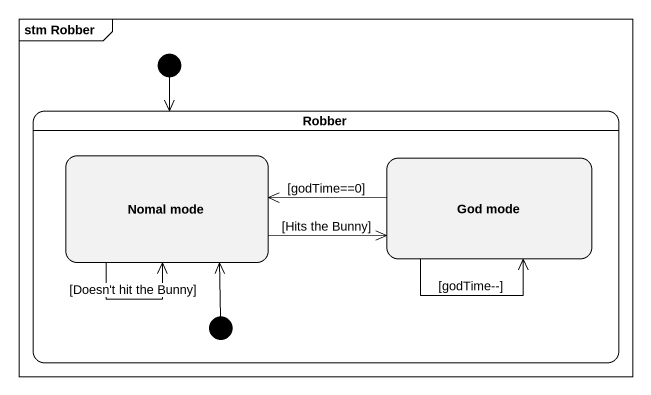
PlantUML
@startuml
mainframe stm Robber
hide empty description
state junction1 <<choice>>
state Robber {
  state "Nomal mode" as Nomal_mode
  state "God mode" as God_mode
  state junction2 <<choice>>
}
junction1 --> Robber
Nomal_mode --> Nomal_mode : [Doesn't hit the Bunny]
Nomal_mode -right-> God_mode : [Hits the Bunny]
God_mode -left-> Nomal_mode : [godTime==0]
God_mode --> God_mode : [godTime--]
junction2 -up-> Nomal_mode
@enduml
